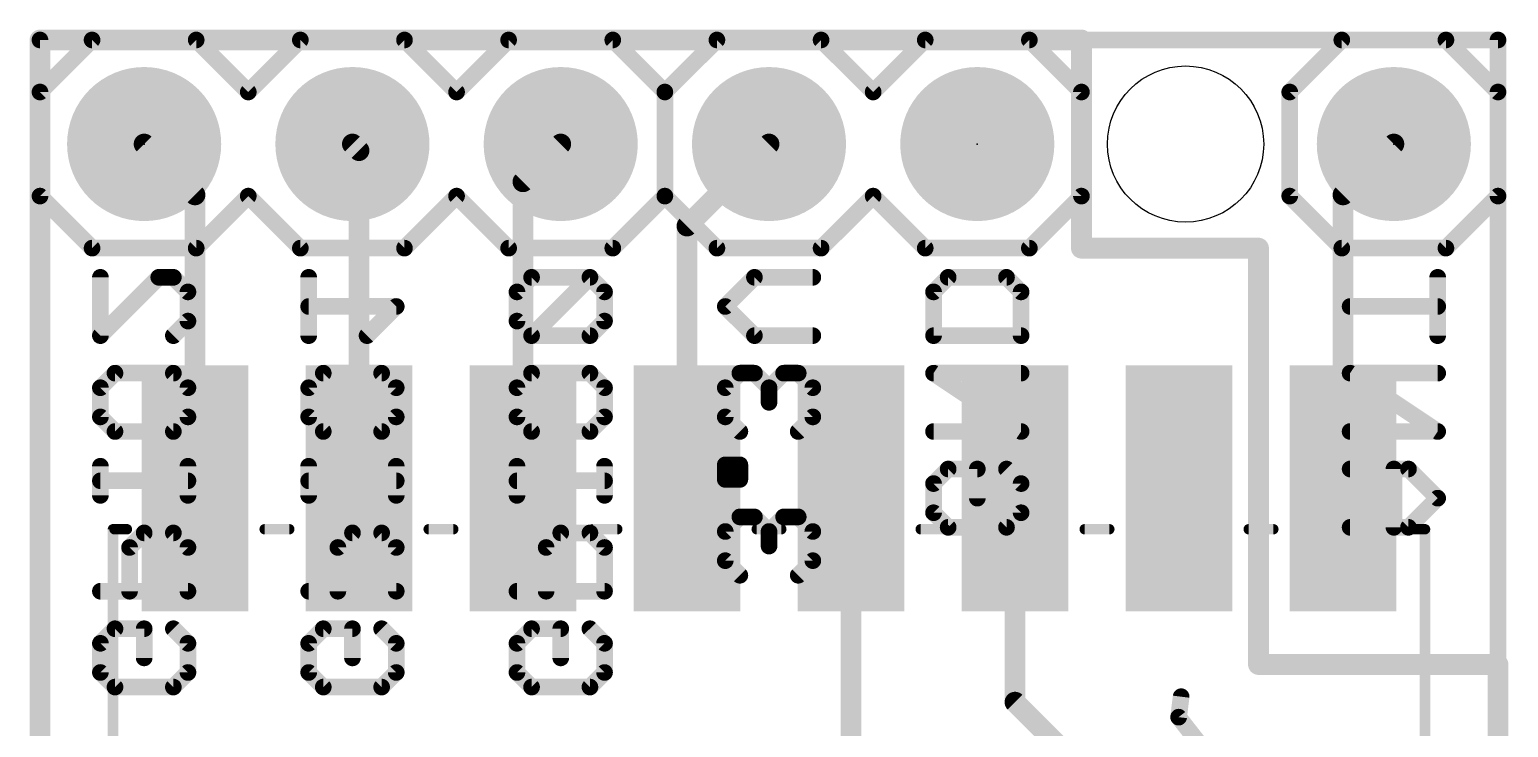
# Model space of a CAD drawing. Extents: x -0.1 to 20.3, y -11.4 to 28.1.
# Drawn here: x -0.13 to 17.91, y 19.55 to 28.07 of the extents above; entities that cross this region are included whole.
import ezdxf

# ---------------------------------------------------------------- set-up
doc = ezdxf.new("R2010")
doc.units = 0
for name, color, linetype in [('1', 12, 'CONTINUOUS'), ('16', 132, 'CONTINUOUS'), ('17', 110, 'CONTINUOUS'), ('20', 53, 'CONTINUOUS'), ('21', 41, 'CONTINUOUS'), ('22', 40, 'CONTINUOUS'), ('23', 53, 'CONTINUOUS'), ('51', 53, 'CONTINUOUS')]:
    doc.layers.add(name, color=color, linetype=linetype)

# ---------------------------------------------------------------- blocks, each defined once
blk = doc.blocks.new('RECT')
blk.add_solid([(-0.5, -0.5), (0.5, -0.5), (-0.5, 0.5), (0.5, 0.5)])
blk = doc.blocks.new('ROUNDP')
at = {"const_width": 0.5}
blk.add_lwpolyline([(0, -0.25, 1), (0, 0.25, 1), (0, -0.25)], format="xyb", dxfattribs=at)

msp = doc.modelspace()

# ---------------------------------------------------------------- linework, layer by layer
at = {"layer": '1', "const_width": 0.254}
for points in [[(12.7, 27.94), (0, 27.94)], [(0, 27.94), (0, 0)], [(12.7, 25.4), (12.7, 27.94)], [(1.89, 26.05), (1.27, 26.67)], [(3.89, 26.59), (3.81, 26.67)], [(3.89, 22.47), (3.89, 26.59)], [(5.89, 26.21), (6.35, 26.67)], [(7.89, 25.67), (8.89, 26.67)], [(15.89, 26.05), (16.51, 26.67)], [(5.89, 22.47), (5.89, 26.21)], [(1.89, 22.47), (1.89, 26.05)], [(15.89, 22.47), (15.89, 26.05)], [(7.89, 22.47), (7.89, 25.67)], [(14.859, 25.4), (12.7, 25.4)], [(14.859, 20.32), (14.859, 25.4)], [(9.89, 18.05), (9.89, 22.47)], [(11.89, 19.86), (11.89, 22.47)], [(15.24, 20.32), (14.859, 20.32)], [(17.78, 20.32), (15.24, 20.32)], [(17.78, 0), (17.78, 20.32)], [(17.145, 14.605), (11.89, 19.86)]]:
    msp.add_lwpolyline(points, dxfattribs=at)
at = {"layer": '1', "const_width": 0.127}
for points in [[(0, 28.0035, 1), (0, 27.8765)], [(0.0635, 27.94, 1), (-0.0635, 27.94)], [(12.7635, 27.94, 1), (12.6365, 27.94)], [(12.7, 27.8765, 1), (12.7, 28.0035)], [(1.3149, 26.7149, 1), (1.2251, 26.6251)], [(3.8549, 26.7149, 1), (3.7651, 26.6251)], [(3.9535, 26.59, 1), (3.8265, 26.59)], [(3.8451, 26.5451, 1), (3.9349, 26.6349)], [(6.3949, 26.6251, 1), (6.3051, 26.7149)], [(8.9349, 26.6251, 1), (8.8451, 26.7149)], [(16.5549, 26.6251, 1), (16.4651, 26.7149)], [(5.9535, 26.21, 1), (5.8265, 26.21)], [(1.9535, 26.05, 1), (1.8265, 26.05)], [(1.8451, 26.0051, 1), (1.9349, 26.0949)], [(5.8451, 26.2549, 1), (5.9349, 26.1651)], [(15.9535, 26.05, 1), (15.8265, 26.05)], [(15.8451, 26.0949, 1), (15.9349, 26.0051)], [(7.9535, 25.67, 1), (7.8265, 25.67)], [(7.8451, 25.7149, 1), (7.9349, 25.6251)], [(12.7, 25.4635, 1), (12.7, 25.3365)], [(12.6365, 25.4, 1), (12.7635, 25.4)], [(14.9225, 25.4, 1), (14.7955, 25.4)], [(14.859, 25.3365, 1), (14.859, 25.4635)], [(9.9535, 22.47, 1), (9.8265, 22.47)], [(11.9535, 22.47, 1), (11.8265, 22.47)], [(1.8265, 22.47, 1), (1.9535, 22.47)], [(3.8265, 22.47, 1), (3.9535, 22.47)], [(5.8265, 22.47, 1), (5.9535, 22.47)], [(7.8265, 22.47, 1), (7.9535, 22.47)], [(15.8265, 22.47, 1), (15.9535, 22.47)], [(14.859, 20.3835, 1), (14.859, 20.2565)], [(14.7955, 20.32, 1), (14.9225, 20.32)], [(15.24, 20.3835, 1), (15.24, 20.2565)], [(15.24, 20.2565, 1), (15.24, 20.3835)], [(17.8435, 20.32, 1), (17.7165, 20.32)], [(17.78, 20.2565, 1), (17.78, 20.3835)], [(11.9349, 19.9049, 1), (11.8451, 19.8151)], [(11.8265, 19.86, 1), (11.9535, 19.86)]]:
    msp.add_lwpolyline(points, format="xyb", dxfattribs=at)
at = {"layer": '16', "const_width": 0.254}
for points in [[(12.7, 27.94), (0, 27.94)], [(0, 27.94), (0, 0)], [(12.7, 25.4), (12.7, 27.94)], [(14.859, 25.4), (12.7, 25.4)], [(14.859, 20.32), (14.859, 25.4)], [(15.24, 20.32), (14.859, 20.32)], [(17.78, 20.32), (15.24, 20.32)], [(17.78, 0), (17.78, 20.32)]]:
    msp.add_lwpolyline(points, dxfattribs=at)
at = {"layer": '16', "const_width": 0.127}
for points in [[(0, 28.0035, 1), (0, 27.8765)], [(0.0635, 27.94, 1), (-0.0635, 27.94)], [(12.7635, 27.94, 1), (12.6365, 27.94)], [(12.7, 27.8765, 1), (12.7, 28.0035)], [(12.7, 25.4635, 1), (12.7, 25.3365)], [(12.6365, 25.4, 1), (12.7635, 25.4)], [(14.9225, 25.4, 1), (14.7955, 25.4)], [(14.859, 25.3365, 1), (14.859, 25.4635)], [(14.859, 20.3835, 1), (14.859, 20.2565)], [(14.7955, 20.32, 1), (14.9225, 20.32)], [(15.24, 20.3835, 1), (15.24, 20.2565)], [(15.24, 20.2565, 1), (15.24, 20.3835)], [(17.8435, 20.32, 1), (17.7165, 20.32)], [(17.78, 20.2565, 1), (17.78, 20.3835)]]:
    msp.add_lwpolyline(points, format="xyb", dxfattribs=at)
at = {"layer": '20', "const_width": 0.2032}
for points in [[(0, 0), (0, 27.94)], [(0, 27.94), (17.78, 27.94)], [(17.78, 27.94), (17.78, 0)]]:
    msp.add_lwpolyline(points, dxfattribs=at)
at = {"layer": '20', "const_width": 0.1016}
for points in [[(0.0508, 27.94, 1), (-0.0508, 27.94)], [(0, 27.9908, 1), (0, 27.8892)], [(17.8308, 27.94, 1), (17.7292, 27.94)], [(17.78, 27.8892, 1), (17.78, 27.9908)]]:
    msp.add_lwpolyline(points, format="xyb", dxfattribs=at)
at = {"layer": '20'}
msp.add_circle((13.97, 26.67), 0.9525, dxfattribs=at)
at = {"layer": '21'}
for points, const_width in [([(0.635, 27.94), (0, 27.305)], 0.2032), ([(0.635, 27.94), (1.905, 27.94)], 0.2032), ([(1.905, 27.94), (2.54, 27.305)], 0.2032), ([(2.54, 27.305), (3.175, 27.94)], 0.2032), ([(3.175, 27.94), (4.445, 27.94)], 0.2032), ([(4.445, 27.94), (5.08, 27.305)], 0.2032), ([(5.08, 27.305), (5.715, 27.94)], 0.2032), ([(5.715, 27.94), (6.985, 27.94)], 0.2032), ([(6.985, 27.94), (7.62, 27.305)], 0.2032), ([(7.62, 27.305), (8.255, 27.94)], 0.2032), ([(8.255, 27.94), (9.525, 27.94)], 0.2032), ([(9.525, 27.94), (10.16, 27.305)], 0.2032), ([(10.16, 27.305), (10.795, 27.94)], 0.2032), ([(10.795, 27.94), (12.065, 27.94)], 0.2032), ([(12.7, 27.305), (12.065, 27.94)], 0.2032), ([(15.875, 27.94), (15.24, 27.305)], 0.2032), ([(17.145, 27.94), (15.875, 27.94)], 0.2032), ([(17.78, 27.305), (17.145, 27.94)], 0.2032), ([(0, 27.305), (0, 26.035)], 0.2032), ([(7.62, 26.035), (7.62, 27.305)], 0.2032), ([(7.62, 27.305), (7.62, 26.035)], 0.2032), ([(12.7, 26.035), (12.7, 27.305)], 0.2032), ([(15.24, 27.305), (15.24, 26.035)], 0.2032), ([(17.78, 26.035), (17.78, 27.305)], 0.2032), ([(0, 26.035), (0.635, 25.4)], 0.2032), ([(2.54, 26.035), (1.905, 25.4)], 0.2032), ([(3.175, 25.4), (2.54, 26.035)], 0.2032), ([(5.08, 26.035), (4.445, 25.4)], 0.2032), ([(5.715, 25.4), (5.08, 26.035)], 0.2032), ([(7.62, 26.035), (6.985, 25.4)], 0.2032), ([(8.255, 25.4), (7.62, 26.035)], 0.2032), ([(10.16, 26.035), (9.525, 25.4)], 0.2032), ([(10.795, 25.4), (10.16, 26.035)], 0.2032), ([(12.065, 25.4), (12.7, 26.035)], 0.2032), ([(15.24, 26.035), (15.875, 25.4)], 0.2032), ([(17.145, 25.4), (17.78, 26.035)], 0.2032), ([(1.905, 25.4), (0.635, 25.4)], 0.2032), ([(4.445, 25.4), (3.175, 25.4)], 0.2032), ([(6.985, 25.4), (5.715, 25.4)], 0.2032), ([(9.525, 25.4), (8.255, 25.4)], 0.2032), ([(12.065, 25.4), (10.795, 25.4)], 0.2032), ([(15.875, 25.4), (17.145, 25.4)], 0.2032), ([(0.89, 5.97), (0.89, 21.97)], 0.127), ([(1.06, 21.97), (0.9086, 21.97)], 0.127), ([(3.04, 21.97), (2.74, 21.97)], 0.127), ([(5.04, 21.97), (4.74, 21.97)], 0.127), ([(7.04, 21.97), (6.74, 21.97)], 0.127), ([(9.04, 21.97), (8.74, 21.97)], 0.127), ([(11.04, 21.97), (10.74, 21.97)], 0.127), ([(13.04, 21.97), (12.74, 21.97)], 0.127), ([(15.04, 21.97), (14.74, 21.97)], 0.127), ([(16.89, 21.97), (16.7386, 21.97)], 0.127), ([(16.89, 21.97), (16.89, 5.97)], 0.127)]:
    msp.add_lwpolyline(points, dxfattribs=dict(at, const_width=const_width))
for points, const_width in [([(0.635, 27.9908, 1), (0.635, 27.8892)], 0.1016), ([(0.6709, 27.9041, 1), (0.5991, 27.9759)], 0.1016), ([(1.9409, 27.9759, 1), (1.8691, 27.9041)], 0.1016), ([(1.905, 27.8892, 1), (1.905, 27.9908)], 0.1016), ([(3.175, 27.9908, 1), (3.175, 27.8892)], 0.1016), ([(3.2109, 27.9041, 1), (3.1391, 27.9759)], 0.1016), ([(4.4809, 27.9759, 1), (4.4091, 27.9041)], 0.1016), ([(4.445, 27.8892, 1), (4.445, 27.9908)], 0.1016), ([(5.715, 27.9908, 1), (5.715, 27.8892)], 0.1016), ([(5.7509, 27.9041, 1), (5.6791, 27.9759)], 0.1016), ([(7.0209, 27.9759, 1), (6.9491, 27.9041)], 0.1016), ([(6.985, 27.8892, 1), (6.985, 27.9908)], 0.1016), ([(8.255, 27.9908, 1), (8.255, 27.8892)], 0.1016), ([(8.2909, 27.9041, 1), (8.2191, 27.9759)], 0.1016), ([(9.5609, 27.9759, 1), (9.4891, 27.9041)], 0.1016), ([(9.525, 27.8892, 1), (9.525, 27.9908)], 0.1016), ([(10.795, 27.9908, 1), (10.795, 27.8892)], 0.1016), ([(10.8309, 27.9041, 1), (10.7591, 27.9759)], 0.1016), ([(12.1009, 27.9759, 1), (12.0291, 27.9041)], 0.1016), ([(12.065, 27.8892, 1), (12.065, 27.9908)], 0.1016), ([(15.875, 27.9908, 1), (15.875, 27.8892)], 0.1016), ([(15.9109, 27.9041, 1), (15.8391, 27.9759)], 0.1016), ([(17.1809, 27.9759, 1), (17.1091, 27.9041)], 0.1016), ([(17.145, 27.8892, 1), (17.145, 27.9908)], 0.1016), ([(0.0508, 27.305, 1), (-0.0508, 27.305)], 0.1016), ([(-0.0359, 27.3409, 1), (0.0359, 27.2691)], 0.1016), ([(2.5041, 27.3409, 1), (2.5759, 27.2691)], 0.1016), ([(2.5041, 27.2691, 1), (2.5759, 27.3409)], 0.1016), ([(5.0441, 27.3409, 1), (5.1159, 27.2691)], 0.1016), ([(5.0441, 27.2691, 1), (5.1159, 27.3409)], 0.1016), ([(7.6708, 27.305, 1), (7.5692, 27.305)], 0.1016), ([(7.6708, 27.305, 1), (7.5692, 27.305)], 0.1016), ([(7.5841, 27.3409, 1), (7.6559, 27.2691)], 0.1016), ([(7.5841, 27.2691, 1), (7.6559, 27.3409)], 0.1016), ([(10.1241, 27.3409, 1), (10.1959, 27.2691)], 0.1016), ([(10.1241, 27.2691, 1), (10.1959, 27.3409)], 0.1016), ([(12.7508, 27.305, 1), (12.6492, 27.305)], 0.1016), ([(12.6641, 27.2691, 1), (12.7359, 27.3409)], 0.1016), ([(15.2908, 27.305, 1), (15.1892, 27.305)], 0.1016), ([(15.2041, 27.3409, 1), (15.2759, 27.2691)], 0.1016), ([(17.8308, 27.305, 1), (17.7292, 27.305)], 0.1016), ([(17.7441, 27.2691, 1), (17.8159, 27.3409)], 0.1016), ([(0.0359, 26.0709, 1), (-0.0359, 25.9991)], 0.1016), ([(-0.0508, 26.035, 1), (0.0508, 26.035)], 0.1016), ([(2.5759, 26.0709, 1), (2.5041, 25.9991)], 0.1016), ([(2.5759, 25.9991, 1), (2.5041, 26.0709)], 0.1016), ([(5.1159, 26.0709, 1), (5.0441, 25.9991)], 0.1016), ([(5.1159, 25.9991, 1), (5.0441, 26.0709)], 0.1016), ([(7.6559, 26.0709, 1), (7.5841, 25.9991)], 0.1016), ([(7.5692, 26.035, 1), (7.6708, 26.035)], 0.1016), ([(7.5692, 26.035, 1), (7.6708, 26.035)], 0.1016), ([(7.6559, 25.9991, 1), (7.5841, 26.0709)], 0.1016), ([(10.1959, 26.0709, 1), (10.1241, 25.9991)], 0.1016), ([(10.1959, 25.9991, 1), (10.1241, 26.0709)], 0.1016), ([(12.6492, 26.035, 1), (12.7508, 26.035)], 0.1016), ([(12.7359, 25.9991, 1), (12.6641, 26.0709)], 0.1016), ([(15.2759, 26.0709, 1), (15.2041, 25.9991)], 0.1016), ([(15.1892, 26.035, 1), (15.2908, 26.035)], 0.1016), ([(17.7292, 26.035, 1), (17.8308, 26.035)], 0.1016), ([(17.8159, 25.9991, 1), (17.7441, 26.0709)], 0.1016), ([(0.635, 25.4508, 1), (0.635, 25.3492)], 0.1016), ([(0.5991, 25.3641, 1), (0.6709, 25.4359)], 0.1016), ([(1.8691, 25.4359, 1), (1.9409, 25.3641)], 0.1016), ([(1.905, 25.3492, 1), (1.905, 25.4508)], 0.1016), ([(3.175, 25.4508, 1), (3.175, 25.3492)], 0.1016), ([(3.1391, 25.3641, 1), (3.2109, 25.4359)], 0.1016), ([(4.4091, 25.4359, 1), (4.4809, 25.3641)], 0.1016), ([(4.445, 25.3492, 1), (4.445, 25.4508)], 0.1016), ([(5.715, 25.4508, 1), (5.715, 25.3492)], 0.1016), ([(5.6791, 25.3641, 1), (5.7509, 25.4359)], 0.1016), ([(6.9491, 25.4359, 1), (7.0209, 25.3641)], 0.1016), ([(6.985, 25.3492, 1), (6.985, 25.4508)], 0.1016), ([(8.255, 25.4508, 1), (8.255, 25.3492)], 0.1016), ([(8.2191, 25.3641, 1), (8.2909, 25.4359)], 0.1016), ([(9.4891, 25.4359, 1), (9.5609, 25.3641)], 0.1016), ([(9.525, 25.3492, 1), (9.525, 25.4508)], 0.1016), ([(10.795, 25.4508, 1), (10.795, 25.3492)], 0.1016), ([(10.7591, 25.3641, 1), (10.8309, 25.4359)], 0.1016), ([(12.0291, 25.4359, 1), (12.1009, 25.3641)], 0.1016), ([(12.065, 25.3492, 1), (12.065, 25.4508)], 0.1016), ([(15.875, 25.4508, 1), (15.875, 25.3492)], 0.1016), ([(15.8391, 25.3641, 1), (15.9109, 25.4359)], 0.1016), ([(17.1091, 25.4359, 1), (17.1809, 25.3641)], 0.1016), ([(17.145, 25.3492, 1), (17.145, 25.4508)], 0.1016), ([(0.9218, 21.97, 1), (0.8582, 21.97)], 0.0635), ([(0.9086, 22.0018, 1), (0.9086, 21.9383)], 0.0635), ([(1.06, 21.9383, 1), (1.06, 22.0018)], 0.0635), ([(2.74, 22.0018, 1), (2.74, 21.9383)], 0.0635), ([(3.04, 21.9383, 1), (3.04, 22.0018)], 0.0635), ([(4.74, 22.0018, 1), (4.74, 21.9383)], 0.0635), ([(5.04, 21.9383, 1), (5.04, 22.0018)], 0.0635), ([(6.74, 22.0018, 1), (6.74, 21.9383)], 0.0635), ([(7.04, 21.9383, 1), (7.04, 22.0018)], 0.0635), ([(8.74, 22.0018, 1), (8.74, 21.9383)], 0.0635), ([(9.04, 21.9383, 1), (9.04, 22.0018)], 0.0635), ([(10.74, 22.0018, 1), (10.74, 21.9383)], 0.0635), ([(11.04, 21.9383, 1), (11.04, 22.0018)], 0.0635), ([(12.74, 22.0018, 1), (12.74, 21.9383)], 0.0635), ([(13.04, 21.9383, 1), (13.04, 22.0018)], 0.0635), ([(14.74, 22.0018, 1), (14.74, 21.9383)], 0.0635), ([(15.04, 21.9383, 1), (15.04, 22.0018)], 0.0635), ([(16.7386, 22.0018, 1), (16.7386, 21.9383)], 0.0635), ([(16.9217, 21.97, 1), (16.8583, 21.97)], 0.0635), ([(16.89, 21.9383, 1), (16.89, 22.0018)], 0.0635)]:
    msp.add_lwpolyline(points, format="xyb", dxfattribs=dict(at, const_width=const_width))
at = {"layer": '22', "const_width": 0.2032}
for points in [[(0.7366, 25.044), (0.7366, 24.3322)], [(0.7366, 24.3322), (1.4484, 25.044)], [(1.4484, 25.044), (1.6264, 25.044)], [(1.6264, 25.044), (1.8043, 24.866)], [(3.2766, 24.3322), (3.2766, 25.044)], [(5.9946, 25.044), (5.8166, 24.866)], [(6.7064, 25.044), (5.9946, 25.044)], [(5.9946, 24.3322), (6.7064, 25.044)], [(6.8843, 24.866), (6.7064, 25.044)], [(8.3566, 24.6881), (8.7125, 25.044)], [(8.7125, 25.044), (9.4243, 25.044)], [(10.8966, 24.8661), (11.0746, 25.044)], [(11.0746, 25.044), (11.7864, 25.044)], [(11.7864, 25.044), (11.9643, 24.8661)], [(17.0443, 24.3322), (17.0443, 25.044)], [(1.8043, 24.866), (1.8043, 24.5101)], [(5.8166, 24.866), (5.8166, 24.5101)], [(6.8843, 24.5101), (6.8843, 24.866)], [(10.8966, 24.3322), (10.8966, 24.8661)], [(11.9643, 24.8661), (11.9643, 24.3322)], [(4.3443, 24.6881), (3.2766, 24.6881)], [(3.9884, 24.3322), (4.3443, 24.6881)], [(8.7125, 24.3322), (8.3566, 24.6881)], [(15.9766, 24.6881), (17.0443, 24.6881)], [(1.8043, 24.5101), (1.6264, 24.3322)], [(5.8166, 24.5101), (5.9946, 24.3322)], [(6.7064, 24.3322), (6.8843, 24.5101)], [(5.9946, 24.3322), (6.7064, 24.3322)], [(9.4243, 24.3322), (8.7125, 24.3322)], [(11.9643, 24.3322), (10.8966, 24.3322)], [(0.7366, 23.6967), (0.9146, 23.8746)], [(0.9146, 23.8746), (1.6264, 23.8746)], [(1.6264, 23.8746), (1.8043, 23.6967)], [(3.2766, 23.6967), (3.4546, 23.8746)], [(3.4546, 23.8746), (4.1664, 23.8746)], [(4.1664, 23.8746), (4.3443, 23.6967)], [(5.8166, 23.6967), (5.9946, 23.8746)], [(5.9946, 23.8746), (6.7064, 23.8746)], [(6.7064, 23.8746), (6.8843, 23.6967)], [(8.5346, 23.8746), (8.3566, 23.6967)], [(8.7125, 23.8746), (8.5346, 23.8746)], [(8.8905, 23.6967), (8.7125, 23.8746)], [(9.0684, 23.8746), (8.8905, 23.6967)], [(9.2464, 23.8746), (9.0684, 23.8746)], [(9.4243, 23.6967), (9.2464, 23.8746)], [(11.9643, 23.1628), (10.8966, 23.8746)], [(10.8966, 23.8746), (11.9643, 23.8746)], [(17.0443, 23.1628), (15.9766, 23.8746)], [(15.9766, 23.8746), (17.0443, 23.8746)], [(0.7366, 23.3407), (0.7366, 23.6967)], [(1.8043, 23.6967), (1.8043, 23.3407)], [(3.2766, 23.3407), (3.2766, 23.6967)], [(4.3443, 23.6967), (4.3443, 23.3407)], [(5.8166, 23.3407), (5.8166, 23.6967)], [(6.8843, 23.6967), (6.8843, 23.3407)], [(8.3566, 23.6967), (8.3566, 23.3407)], [(8.8905, 23.6967), (8.8905, 23.5187)], [(9.4243, 23.3407), (9.4243, 23.6967)], [(0.9146, 23.1628), (0.7366, 23.3407)], [(1.6264, 23.1628), (0.9146, 23.1628)], [(1.8043, 23.3407), (1.6264, 23.1628)], [(3.4546, 23.1628), (3.2766, 23.3407)], [(4.1664, 23.1628), (3.4546, 23.1628)], [(4.3443, 23.3407), (4.1664, 23.1628)], [(5.9946, 23.1628), (5.8166, 23.3407)], [(6.7064, 23.1628), (5.9946, 23.1628)], [(6.8843, 23.3407), (6.7064, 23.1628)], [(8.3566, 23.3407), (8.5346, 23.1628)], [(9.2464, 23.1628), (9.4243, 23.3407)], [(10.8966, 23.1628), (11.9643, 23.1628)], [(15.9766, 23.1628), (17.0443, 23.1628)], [(0.7366, 22.3832), (0.7366, 22.7391)], [(1.8043, 22.3832), (1.8043, 22.7391)], [(3.2766, 22.3832), (3.2766, 22.7391)], [(4.3443, 22.3832), (4.3443, 22.7391)], [(5.8166, 22.3832), (5.8166, 22.7391)], [(6.8843, 22.3832), (6.8843, 22.7391)], [(8.5346, 22.7561), (8.3566, 22.7561)], [(8.3566, 22.7561), (8.3566, 22.5781)], [(8.5346, 22.5781), (8.5346, 22.7561)], [(10.8966, 22.5273), (11.0746, 22.7052)], [(11.0746, 22.7052), (11.4305, 22.7052)], [(11.4305, 22.7052), (11.4305, 22.3493)], [(11.7864, 22.7052), (11.9643, 22.5273)], [(16.6884, 22.7052), (15.9766, 22.7052)], [(16.5105, 21.9934), (16.5105, 22.7052)], [(17.0443, 22.3493), (16.6884, 22.7052)], [(0.7366, 22.5611), (1.8043, 22.5611)], [(3.2766, 22.5611), (4.3443, 22.5611)], [(5.8166, 22.5611), (6.8843, 22.5611)], [(8.3566, 22.5781), (8.5346, 22.5781)], [(10.8966, 22.1714), (10.8966, 22.5273)], [(11.9643, 22.5273), (11.9643, 22.1714)], [(16.6884, 21.9934), (17.0443, 22.3493)], [(8.5346, 22.1205), (8.3566, 21.9426)], [(8.7125, 22.1205), (8.5346, 22.1205)], [(8.8905, 21.9426), (8.7125, 22.1205)], [(9.0684, 22.1205), (8.8905, 21.9426)], [(9.2464, 22.1205), (9.0684, 22.1205)], [(9.4243, 21.9426), (9.2464, 22.1205)], [(11.0746, 21.9934), (10.8966, 22.1714)], [(11.9643, 22.1714), (11.7864, 21.9934)], [(1.2705, 21.9256), (1.0925, 21.7477)], [(1.6264, 21.9256), (1.2705, 21.9256)], [(1.8043, 21.7477), (1.6264, 21.9256)], [(3.8105, 21.9256), (3.6325, 21.7477)], [(4.1664, 21.9256), (3.8105, 21.9256)], [(4.3443, 21.7477), (4.1664, 21.9256)], [(6.3505, 21.9256), (6.1725, 21.7477)], [(6.7064, 21.9256), (6.3505, 21.9256)], [(6.8843, 21.7477), (6.7064, 21.9256)], [(8.3566, 21.9426), (8.3566, 21.5867)], [(8.8905, 21.9426), (8.8905, 21.7646)], [(9.4243, 21.5867), (9.4243, 21.9426)], [(11.7864, 21.9934), (11.0746, 21.9934)], [(15.9766, 21.9934), (16.6884, 21.9934)], [(1.0925, 21.7477), (1.0925, 21.2138)], [(1.8043, 21.2138), (1.8043, 21.7477)], [(3.6325, 21.7477), (3.6325, 21.2138)], [(4.3443, 21.2138), (4.3443, 21.7477)], [(6.1725, 21.7477), (6.1725, 21.2138)], [(6.8843, 21.2138), (6.8843, 21.7477)], [(8.3566, 21.5867), (8.5346, 21.4087)], [(9.2464, 21.4087), (9.4243, 21.5867)], [(0.7366, 21.2138), (1.8043, 21.2138)], [(3.2766, 21.2138), (4.3443, 21.2138)], [(5.8166, 21.2138), (6.8843, 21.2138)], [(0.7366, 20.5783), (0.9146, 20.7562)], [(0.9146, 20.7562), (1.2705, 20.7562)], [(1.2705, 20.7562), (1.2705, 20.4003)], [(1.6264, 20.7562), (1.8043, 20.5783)], [(3.2766, 20.5783), (3.4546, 20.7562)], [(3.4546, 20.7562), (3.8105, 20.7562)], [(3.8105, 20.7562), (3.8105, 20.4003)], [(4.1664, 20.7562), (4.3443, 20.5783)], [(5.8166, 20.5783), (5.9946, 20.7562)], [(5.9946, 20.7562), (6.3505, 20.7562)], [(6.3505, 20.7562), (6.3505, 20.4003)], [(6.7064, 20.7562), (6.8843, 20.5783)], [(0.7366, 20.2224), (0.7366, 20.5783)], [(1.8043, 20.5783), (1.8043, 20.2224)], [(3.2766, 20.2224), (3.2766, 20.5783)], [(4.3443, 20.5783), (4.3443, 20.2224)], [(5.8166, 20.2224), (5.8166, 20.5783)], [(6.8843, 20.5783), (6.8843, 20.2224)], [(0.9146, 20.0444), (0.7366, 20.2224)], [(1.8043, 20.2224), (1.6264, 20.0444)], [(3.4546, 20.0444), (3.2766, 20.2224)], [(4.3443, 20.2224), (4.1664, 20.0444)], [(5.9946, 20.0444), (5.8166, 20.2224)], [(6.8843, 20.2224), (6.7064, 20.0444)], [(1.6264, 20.0444), (0.9146, 20.0444)], [(4.1664, 20.0444), (3.4546, 20.0444)], [(6.7064, 20.0444), (5.9946, 20.0444)], [(13.8852, 19.6774), (13.9159, 19.9272)], [(14.3235, 19.1165), (13.8852, 19.6774)]]:
    msp.add_lwpolyline(points, dxfattribs=at)
at = {"layer": '22', "const_width": 0.1016}
for points in [[(0.7874, 25.044, 1), (0.6858, 25.044)], [(1.4484, 25.0948, 1), (1.4484, 24.9932)], [(1.4843, 25.0081, 1), (1.4125, 25.0799)], [(1.6623, 25.0799, 1), (1.5904, 25.0081)], [(1.6264, 24.9932, 1), (1.6264, 25.0948)], [(3.3274, 25.044, 1), (3.2258, 25.044)], [(5.9946, 25.0948, 1), (5.9946, 24.9932)], [(6.0305, 25.0081, 1), (5.9586, 25.0799)], [(6.7423, 25.0799, 1), (6.6704, 25.0081)], [(6.7423, 25.0081, 1), (6.6704, 25.0799)], [(6.7064, 24.9932, 1), (6.7064, 25.0948)], [(8.7125, 25.0948, 1), (8.7125, 24.9932)], [(8.7484, 25.0081, 1), (8.6766, 25.0799)], [(9.4243, 24.9932, 1), (9.4243, 25.0948)], [(11.0746, 25.0948, 1), (11.0746, 24.9932)], [(11.1105, 25.0081, 1), (11.0386, 25.0799)], [(11.8223, 25.0799, 1), (11.7504, 25.0081)], [(11.7864, 24.9932, 1), (11.7864, 25.0948)], [(17.0951, 25.044, 1), (16.9935, 25.044)], [(1.8551, 24.866, 1), (1.7535, 24.866)], [(1.7684, 24.8301, 1), (1.8402, 24.902)], [(5.8674, 24.866, 1), (5.7658, 24.866)], [(5.7807, 24.902, 1), (5.8525, 24.8301)], [(6.9351, 24.866, 1), (6.8335, 24.866)], [(6.8484, 24.8301, 1), (6.9202, 24.902)], [(10.9474, 24.8661, 1), (10.8458, 24.8661)], [(10.8607, 24.902, 1), (10.9325, 24.8301)], [(12.0151, 24.8661, 1), (11.9135, 24.8661)], [(11.9284, 24.8301, 1), (12.0002, 24.902)], [(3.2766, 24.7389, 1), (3.2766, 24.6373)], [(4.3802, 24.6522, 1), (4.3084, 24.724)], [(4.3443, 24.6373, 1), (4.3443, 24.7389)], [(8.3925, 24.724, 1), (8.3207, 24.6522)], [(8.3207, 24.724, 1), (8.3925, 24.6522)], [(15.9766, 24.7389, 1), (15.9766, 24.6373)], [(17.0443, 24.6373, 1), (17.0443, 24.7389)], [(1.7535, 24.5101, 1), (1.8551, 24.5101)], [(1.8402, 24.4742, 1), (1.7684, 24.5461)], [(5.8525, 24.5461, 1), (5.7807, 24.4742)], [(5.7658, 24.5101, 1), (5.8674, 24.5101)], [(6.8335, 24.5101, 1), (6.9351, 24.5101)], [(6.9202, 24.4742, 1), (6.8484, 24.5461)], [(0.7007, 24.3681, 1), (0.7725, 24.2963)], [(0.6858, 24.3322, 1), (0.7874, 24.3322)], [(1.5904, 24.3681, 1), (1.6623, 24.2963)], [(3.2258, 24.3322, 1), (3.3274, 24.3322)], [(3.9525, 24.3681, 1), (4.0243, 24.2963)], [(5.9586, 24.3681, 1), (6.0305, 24.2963)], [(5.9946, 24.383, 1), (5.9946, 24.2814)], [(5.9586, 24.2963, 1), (6.0305, 24.3681)], [(6.6704, 24.3681, 1), (6.7423, 24.2963)], [(6.7064, 24.2814, 1), (6.7064, 24.383)], [(8.7125, 24.383, 1), (8.7125, 24.2814)], [(8.6766, 24.2963, 1), (8.7484, 24.3681)], [(9.4243, 24.2814, 1), (9.4243, 24.383)], [(10.8966, 24.383, 1), (10.8966, 24.2814)], [(10.8458, 24.3322, 1), (10.9474, 24.3322)], [(11.9135, 24.3322, 1), (12.0151, 24.3322)], [(11.9643, 24.2814, 1), (11.9643, 24.383)], [(16.9935, 24.3322, 1), (17.0951, 24.3322)], [(0.9146, 23.9254, 1), (0.9146, 23.8238)], [(0.9505, 23.8387, 1), (0.8786, 23.9105)], [(1.6623, 23.9105, 1), (1.5904, 23.8387)], [(1.6264, 23.8238, 1), (1.6264, 23.9254)], [(3.4546, 23.9254, 1), (3.4546, 23.8238)], [(3.4905, 23.8387, 1), (3.4186, 23.9105)], [(4.2023, 23.9105, 1), (4.1304, 23.8387)], [(4.1664, 23.8238, 1), (4.1664, 23.9254)], [(5.9946, 23.9254, 1), (5.9946, 23.8238)], [(6.0305, 23.8387, 1), (5.9586, 23.9105)], [(6.7423, 23.9105, 1), (6.6704, 23.8387)], [(6.7064, 23.8238, 1), (6.7064, 23.9254)], [(8.5346, 23.9254, 1), (8.5346, 23.8238)], [(8.5705, 23.8387, 1), (8.4986, 23.9105)], [(8.7484, 23.9105, 1), (8.6766, 23.8387)], [(8.7125, 23.8238, 1), (8.7125, 23.9254)], [(9.0684, 23.9254, 1), (9.0684, 23.8238)], [(9.1043, 23.8387, 1), (9.0325, 23.9105)], [(9.2823, 23.9105, 1), (9.2104, 23.8387)], [(9.2464, 23.8238, 1), (9.2464, 23.9254)], [(10.9248, 23.9169, 1), (10.8684, 23.8323)], [(10.8966, 23.9254, 1), (10.8966, 23.8238)], [(11.9643, 23.8238, 1), (11.9643, 23.9254)], [(16.0048, 23.9169, 1), (15.9484, 23.8323)], [(15.9766, 23.9254, 1), (15.9766, 23.8238)], [(17.0443, 23.8238, 1), (17.0443, 23.9254)], [(0.7874, 23.6967, 1), (0.6858, 23.6967)], [(0.7007, 23.7326, 1), (0.7725, 23.6607)], [(1.8551, 23.6967, 1), (1.7535, 23.6967)], [(1.7684, 23.6607, 1), (1.8402, 23.7326)], [(3.3274, 23.6967, 1), (3.2258, 23.6967)], [(3.2407, 23.7326, 1), (3.3125, 23.6607)], [(4.3951, 23.6967, 1), (4.2935, 23.6967)], [(4.3084, 23.6607, 1), (4.3802, 23.7326)], [(5.8674, 23.6967, 1), (5.7658, 23.6967)], [(5.7807, 23.7326, 1), (5.8525, 23.6607)], [(6.9351, 23.6967, 1), (6.8335, 23.6967)], [(6.8484, 23.6607, 1), (6.9202, 23.7326)], [(8.4074, 23.6967, 1), (8.3058, 23.6967)], [(8.3207, 23.7326, 1), (8.3925, 23.6607)], [(8.8545, 23.7326, 1), (8.9264, 23.6607)], [(8.9413, 23.6967, 1), (8.8397, 23.6967)], [(8.8545, 23.6607, 1), (8.9264, 23.7326)], [(9.4751, 23.6967, 1), (9.3735, 23.6967)], [(9.3884, 23.6607, 1), (9.4602, 23.7326)], [(8.8397, 23.5187, 1), (8.9413, 23.5187)], [(0.7725, 23.3767, 1), (0.7007, 23.3048)], [(0.6858, 23.3407, 1), (0.7874, 23.3407)], [(0.9146, 23.2136, 1), (0.9146, 23.112)], [(1.6264, 23.112, 1), (1.6264, 23.2136)], [(1.7535, 23.3407, 1), (1.8551, 23.3407)], [(1.8402, 23.3048, 1), (1.7684, 23.3767)], [(3.3125, 23.3767, 1), (3.2407, 23.3048)], [(3.2258, 23.3407, 1), (3.3274, 23.3407)], [(3.4546, 23.2136, 1), (3.4546, 23.112)], [(4.1664, 23.112, 1), (4.1664, 23.2136)], [(4.2935, 23.3407, 1), (4.3951, 23.3407)], [(4.3802, 23.3048, 1), (4.3084, 23.3767)], [(5.8525, 23.3767, 1), (5.7807, 23.3048)], [(5.7658, 23.3407, 1), (5.8674, 23.3407)], [(5.9946, 23.2136, 1), (5.9946, 23.112)], [(6.7064, 23.112, 1), (6.7064, 23.2136)], [(6.8335, 23.3407, 1), (6.9351, 23.3407)], [(6.9202, 23.3048, 1), (6.8484, 23.3767)], [(8.3925, 23.3767, 1), (8.3207, 23.3048)], [(8.3058, 23.3407, 1), (8.4074, 23.3407)], [(9.3735, 23.3407, 1), (9.4751, 23.3407)], [(9.4602, 23.3048, 1), (9.3884, 23.3767)], [(10.8966, 23.2136, 1), (10.8966, 23.112)], [(11.9643, 23.112, 1), (11.9643, 23.2136)], [(15.9766, 23.2136, 1), (15.9766, 23.112)], [(17.0443, 23.112, 1), (17.0443, 23.2136)], [(0.8786, 23.1269, 1), (0.9505, 23.1987)], [(1.5904, 23.1987, 1), (1.6623, 23.1269)], [(3.4186, 23.1269, 1), (3.4905, 23.1987)], [(4.1304, 23.1987, 1), (4.2023, 23.1269)], [(5.9586, 23.1269, 1), (6.0305, 23.1987)], [(6.6704, 23.1987, 1), (6.7423, 23.1269)], [(8.4986, 23.1269, 1), (8.5705, 23.1987)], [(9.2104, 23.1987, 1), (9.2823, 23.1269)], [(11.9361, 23.1205, 1), (11.9925, 23.2051)], [(17.0161, 23.1205, 1), (17.0725, 23.2051)], [(0.7874, 22.7391, 1), (0.6858, 22.7391)], [(1.8551, 22.7391, 1), (1.7535, 22.7391)], [(3.3274, 22.7391, 1), (3.2258, 22.7391)], [(4.3951, 22.7391, 1), (4.2935, 22.7391)], [(5.8674, 22.7391, 1), (5.7658, 22.7391)], [(6.9351, 22.7391, 1), (6.8335, 22.7391)], [(8.3566, 22.8069, 1), (8.3566, 22.7053)], [(8.4074, 22.7561, 1), (8.3058, 22.7561)], [(8.5854, 22.7561, 1), (8.4838, 22.7561)], [(8.5346, 22.7053, 1), (8.5346, 22.8069)], [(11.0746, 22.756, 1), (11.0746, 22.6544)], [(11.1105, 22.6693, 1), (11.0386, 22.7411)], [(11.4813, 22.7052, 1), (11.3797, 22.7052)], [(11.4305, 22.6544, 1), (11.4305, 22.756)], [(11.8223, 22.7411, 1), (11.7504, 22.6693)], [(15.9766, 22.756, 1), (15.9766, 22.6544)], [(16.5613, 22.7052, 1), (16.4597, 22.7052)], [(16.7243, 22.7411, 1), (16.6525, 22.6693)], [(16.6884, 22.6544, 1), (16.6884, 22.756)], [(0.7366, 22.6119, 1), (0.7366, 22.5103)], [(1.8043, 22.5103, 1), (1.8043, 22.6119)], [(3.2766, 22.6119, 1), (3.2766, 22.5103)], [(4.3443, 22.5103, 1), (4.3443, 22.6119)], [(5.8166, 22.6119, 1), (5.8166, 22.5103)], [(6.8843, 22.5103, 1), (6.8843, 22.6119)], [(8.3566, 22.6289, 1), (8.3566, 22.5273)], [(8.3058, 22.5781, 1), (8.4074, 22.5781)], [(8.4838, 22.5781, 1), (8.5854, 22.5781)], [(8.5346, 22.5273, 1), (8.5346, 22.6289)], [(10.9474, 22.5273, 1), (10.8458, 22.5273)], [(10.8607, 22.5632, 1), (10.9325, 22.4913)], [(12.0151, 22.5273, 1), (11.9135, 22.5273)], [(11.9284, 22.4913, 1), (12.0002, 22.5632)], [(0.6858, 22.3832, 1), (0.7874, 22.3832)], [(1.7535, 22.3832, 1), (1.8551, 22.3832)], [(3.2258, 22.3832, 1), (3.3274, 22.3832)], [(4.2935, 22.3832, 1), (4.3951, 22.3832)], [(5.7658, 22.3832, 1), (5.8674, 22.3832)], [(6.8335, 22.3832, 1), (6.9351, 22.3832)], [(11.3797, 22.3493, 1), (11.4813, 22.3493)], [(17.0802, 22.3134, 1), (17.0084, 22.3852)], [(17.0084, 22.3134, 1), (17.0802, 22.3852)], [(8.5346, 22.1713, 1), (8.5346, 22.0697)], [(8.5705, 22.0846, 1), (8.4986, 22.1564)], [(8.7484, 22.1564, 1), (8.6766, 22.0846)], [(8.7125, 22.0697, 1), (8.7125, 22.1713)], [(9.0684, 22.1713, 1), (9.0684, 22.0697)], [(9.1043, 22.0846, 1), (9.0325, 22.1564)], [(9.2823, 22.1564, 1), (9.2104, 22.0846)], [(9.2464, 22.0697, 1), (9.2464, 22.1713)], [(10.9325, 22.2073, 1), (10.8607, 22.1354)], [(10.8458, 22.1714, 1), (10.9474, 22.1714)], [(11.9135, 22.1714, 1), (12.0151, 22.1714)], [(12.0002, 22.1354, 1), (11.9284, 22.2073)], [(1.2705, 21.9764, 1), (1.2705, 21.8748)], [(1.3064, 21.8897, 1), (1.2345, 21.9615)], [(1.6623, 21.9615, 1), (1.5904, 21.8897)], [(1.6264, 21.8748, 1), (1.6264, 21.9764)], [(3.8105, 21.9764, 1), (3.8105, 21.8748)], [(3.8464, 21.8897, 1), (3.7745, 21.9615)], [(4.2023, 21.9615, 1), (4.1304, 21.8897)], [(4.1664, 21.8748, 1), (4.1664, 21.9764)], [(6.3505, 21.9764, 1), (6.3505, 21.8748)], [(6.3864, 21.8897, 1), (6.3145, 21.9615)], [(6.7423, 21.9615, 1), (6.6704, 21.8897)], [(6.7064, 21.8748, 1), (6.7064, 21.9764)], [(8.4074, 21.9426, 1), (8.3058, 21.9426)], [(8.3207, 21.9785, 1), (8.3925, 21.9066)], [(8.8545, 21.9785, 1), (8.9264, 21.9066)], [(8.9413, 21.9426, 1), (8.8397, 21.9426)], [(8.8545, 21.9066, 1), (8.9264, 21.9785)], [(9.4751, 21.9426, 1), (9.3735, 21.9426)], [(9.3884, 21.9066, 1), (9.4602, 21.9785)], [(11.0746, 22.0442, 1), (11.0746, 21.9426)], [(11.0386, 21.9575, 1), (11.1105, 22.0293)], [(11.7504, 22.0293, 1), (11.8223, 21.9575)], [(11.7864, 21.9426, 1), (11.7864, 22.0442)], [(15.9766, 22.0442, 1), (15.9766, 21.9426)], [(16.4597, 21.9934, 1), (16.5613, 21.9934)], [(16.6525, 22.0293, 1), (16.7243, 21.9575)], [(16.6884, 21.9426, 1), (16.6884, 22.0442)], [(1.1433, 21.7477, 1), (1.0417, 21.7477)], [(1.0566, 21.7836, 1), (1.1284, 21.7117)], [(1.8551, 21.7477, 1), (1.7535, 21.7477)], [(1.7684, 21.7117, 1), (1.8402, 21.7836)], [(3.6833, 21.7477, 1), (3.5817, 21.7477)], [(3.5966, 21.7836, 1), (3.6684, 21.7117)], [(4.3951, 21.7477, 1), (4.2935, 21.7477)], [(4.3084, 21.7117, 1), (4.3802, 21.7836)], [(6.2233, 21.7477, 1), (6.1217, 21.7477)], [(6.1366, 21.7836, 1), (6.2084, 21.7117)], [(6.9351, 21.7477, 1), (6.8335, 21.7477)], [(6.8484, 21.7117, 1), (6.9202, 21.7836)], [(8.3925, 21.6226, 1), (8.3207, 21.5507)], [(8.8397, 21.7646, 1), (8.9413, 21.7646)], [(9.4602, 21.5507, 1), (9.3884, 21.6226)], [(8.3058, 21.5867, 1), (8.4074, 21.5867)], [(8.4986, 21.3728, 1), (8.5705, 21.4446)], [(9.2104, 21.4446, 1), (9.2823, 21.3728)], [(9.3735, 21.5867, 1), (9.4751, 21.5867)], [(0.7366, 21.2646, 1), (0.7366, 21.163)], [(1.8043, 21.163, 1), (1.8043, 21.2646)], [(3.2766, 21.2646, 1), (3.2766, 21.163)], [(4.3443, 21.163, 1), (4.3443, 21.2646)], [(5.8166, 21.2646, 1), (5.8166, 21.163)], [(6.8843, 21.163, 1), (6.8843, 21.2646)], [(1.0417, 21.2138, 1), (1.1433, 21.2138)], [(1.7535, 21.2138, 1), (1.8551, 21.2138)], [(3.5817, 21.2138, 1), (3.6833, 21.2138)], [(4.2935, 21.2138, 1), (4.3951, 21.2138)], [(6.1217, 21.2138, 1), (6.2233, 21.2138)], [(6.8335, 21.2138, 1), (6.9351, 21.2138)], [(0.9146, 20.807, 1), (0.9146, 20.7054)], [(0.9505, 20.7203, 1), (0.8786, 20.7921)], [(1.3213, 20.7562, 1), (1.2197, 20.7562)], [(1.2705, 20.7054, 1), (1.2705, 20.807)], [(1.6623, 20.7921, 1), (1.5904, 20.7203)], [(3.4546, 20.807, 1), (3.4546, 20.7054)], [(3.4905, 20.7203, 1), (3.4186, 20.7921)], [(3.8613, 20.7562, 1), (3.7597, 20.7562)], [(3.8105, 20.7054, 1), (3.8105, 20.807)], [(4.2023, 20.7921, 1), (4.1304, 20.7203)], [(5.9946, 20.807, 1), (5.9946, 20.7054)], [(6.0305, 20.7203, 1), (5.9586, 20.7921)], [(6.4013, 20.7562, 1), (6.2997, 20.7562)], [(6.3505, 20.7054, 1), (6.3505, 20.807)], [(6.7423, 20.7921, 1), (6.6704, 20.7203)], [(0.7874, 20.5783, 1), (0.6858, 20.5783)], [(0.7007, 20.6142, 1), (0.7725, 20.5423)], [(1.8551, 20.5783, 1), (1.7535, 20.5783)], [(1.7684, 20.5423, 1), (1.8402, 20.6142)], [(3.3274, 20.5783, 1), (3.2258, 20.5783)], [(3.2407, 20.6142, 1), (3.3125, 20.5423)], [(4.3951, 20.5783, 1), (4.2935, 20.5783)], [(4.3084, 20.5423, 1), (4.3802, 20.6142)], [(5.8674, 20.5783, 1), (5.7658, 20.5783)], [(5.7807, 20.6142, 1), (5.8525, 20.5423)], [(6.9351, 20.5783, 1), (6.8335, 20.5783)], [(6.8484, 20.5423, 1), (6.9202, 20.6142)], [(1.2197, 20.4003, 1), (1.3213, 20.4003)], [(3.7597, 20.4003, 1), (3.8613, 20.4003)], [(6.2997, 20.4003, 1), (6.4013, 20.4003)], [(0.7725, 20.2583, 1), (0.7007, 20.1864)], [(0.6858, 20.2224, 1), (0.7874, 20.2224)], [(1.7535, 20.2224, 1), (1.8551, 20.2224)], [(1.8402, 20.1864, 1), (1.7684, 20.2583)], [(3.3125, 20.2583, 1), (3.2407, 20.1864)], [(3.2258, 20.2224, 1), (3.3274, 20.2224)], [(4.2935, 20.2224, 1), (4.3951, 20.2224)], [(4.3802, 20.1864, 1), (4.3084, 20.2583)], [(5.8525, 20.2583, 1), (5.7807, 20.1864)], [(5.7658, 20.2224, 1), (5.8674, 20.2224)], [(6.8335, 20.2224, 1), (6.9351, 20.2224)], [(6.9202, 20.1864, 1), (6.8484, 20.2583)], [(0.9146, 20.0952, 1), (0.9146, 19.9936)], [(0.8786, 20.0085, 1), (0.9505, 20.0803)], [(1.5904, 20.0803, 1), (1.6623, 20.0085)], [(1.6264, 19.9936, 1), (1.6264, 20.0952)], [(3.4546, 20.0952, 1), (3.4546, 19.9936)], [(3.4186, 20.0085, 1), (3.4905, 20.0803)], [(4.1304, 20.0803, 1), (4.2023, 20.0085)], [(4.1664, 19.9936, 1), (4.1664, 20.0952)], [(5.9946, 20.0952, 1), (5.9946, 19.9936)], [(5.9586, 20.0085, 1), (6.0305, 20.0803)], [(6.6704, 20.0803, 1), (6.7423, 20.0085)], [(6.7064, 19.9936, 1), (6.7064, 20.0952)], [(13.9663, 19.921, 1), (13.8655, 19.9334)], [(13.9253, 19.7087, 1), (13.8452, 19.6461)], [(13.8348, 19.6836, 1), (13.9357, 19.6712)]]:
    msp.add_lwpolyline(points, format="xyb", dxfattribs=at)
at = {"layer": '23'}
for p in [(1.27, 26.67), (11.43, 26.67), (16.51, 26.67)]:
    msp.add_point(p, dxfattribs=at)

# ---------------------------------------------------------------- block references
at = {"layer": '1', "xscale": 1.3, "yscale": 3}
for p in [(1.89, 22.47), (3.89, 22.47), (5.89, 22.47), (7.89, 22.47), (9.89, 22.47), (11.89, 22.47), (13.89, 22.47), (15.89, 22.47)]:
    msp.add_blockref('RECT', p, dxfattribs=at)
at = {"layer": '17', "xscale": 1.8796, "yscale": 1.8796}
for p, rotation in [((1.27, 26.67), 90), ((1.27, 26.67), 90), ((3.81, 26.67), 90), ((3.81, 26.67), 90), ((6.35, 26.67), 90), ((6.35, 26.67), 90), ((8.89, 26.67), 270), ((8.89, 26.67), 270), ((11.43, 26.67), 270), ((11.43, 26.67), 270), ((16.51, 26.67), 90), ((16.51, 26.67), 90)]:
    msp.add_blockref('ROUNDP', p, dxfattribs=dict(at, rotation=rotation))
at = {"layer": '51', "xscale": 0.508, "yscale": 0.508}
for p in [(1.27, 26.67), (3.81, 26.67), (6.35, 26.67), (16.51, 26.67)]:
    msp.add_blockref('RECT', p, dxfattribs=at)
at = {"layer": '51', "xscale": 0.508, "yscale": 0.508, "rotation": 180}
for p in [(8.89, 26.67), (11.43, 26.67)]:
    msp.add_blockref('RECT', p, dxfattribs=at)

doc.saveas('drawing.dxf')
